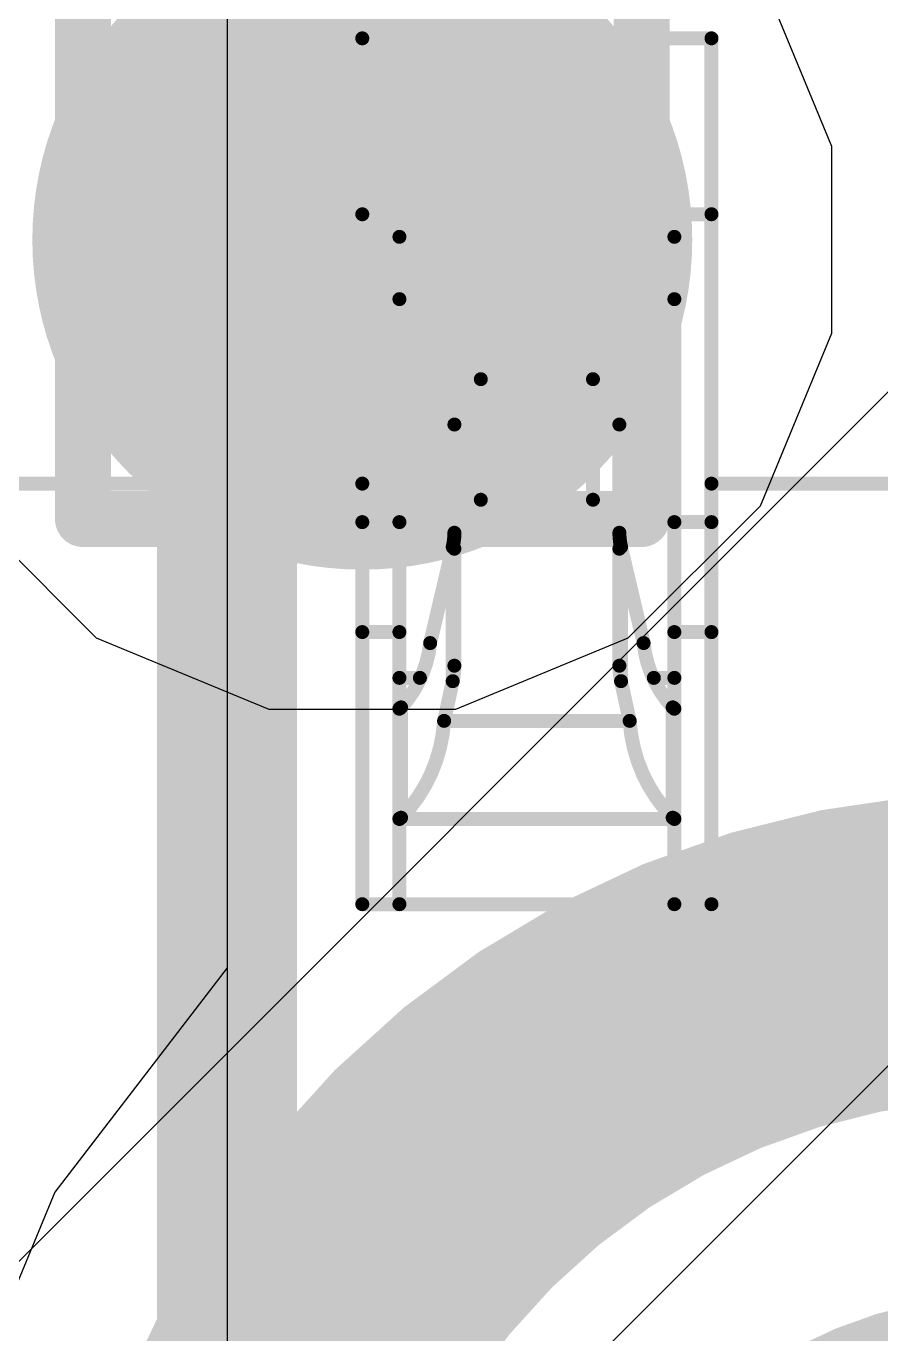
# Model space of a CAD drawing. Header units: inches. Extents: x -6 to 5433, y -4 to 5447.
# Drawn here: x 18.276 to 19.053, y 29.897 to 31.086 of the extents above; entities that cross this region are included whole.
import ezdxf

# ---------------------------------------------------------------- set-up
doc = ezdxf.new("R2010")
doc.units = ezdxf.units.IN
for name, color, linetype in [('Bottom Layer', 5, 'Continuous'), ('Bottom Overlay', 54, 'Continuous'), ('Bottom Solder', 6, 'Continuous'), ('Drill Drawing', 1, 'Continuous'), ('Ground', 16, 'Continuous'), ('Mechanical 4', 56, 'Continuous'), ('Power', 76, 'Continuous'), ('Top Layer', 1, 'Continuous'), ('Top Solder', 216, 'Continuous'), ('Via Holes', 16, 'Continuous')]:
    doc.layers.add(name, color=color, linetype=linetype)

msp = doc.modelspace()

# ---------------------------------------------------------------- hatches: boundary and pattern name
at = {"layer": 'Bottom Layer'}
h = msp.add_hatch(color=5, dxfattribs=at)
edge = h.paths.add_edge_path()
edge.add_arc((18.5811541, 30.8917086), 0.2999994, 0, 360)
at = {"layer": 'Ground'}
h = msp.add_hatch(color=16, dxfattribs=at)
edge = h.paths.add_edge_path()
edge.add_arc((18.5811541, 30.8917086), 0.2999994, 0, 360)
at = {"layer": 'Power'}
h = msp.add_hatch(color=76, dxfattribs=at)
edge = h.paths.add_edge_path()
edge.add_arc((18.5811541, 30.8917086), 0.2999994, 0, 360)
at = {"layer": 'Top Layer'}
h = msp.add_hatch(color=1, dxfattribs=at)
edge = h.paths.add_edge_path()
edge.add_arc((18.5811541, 30.8917086), 0.2999994, 0, 360)
at = {"layer": 'Via Holes'}
h = msp.add_hatch(color=7, dxfattribs=at)
edge = h.paths.add_edge_path()
edge.add_arc((18.5811541, 30.8917086), 0.1499997, 0, 360)

# ---------------------------------------------------------------- linework, layer by layer
at = {"layer": 'Bottom Layer'}
for p, q in [((18.45814698, 32.0690494), (18.45814698, 7.26905074)), ((18.45814698, 32.0690494), (18.45814698, 30.22952552)), ((18.45814698, 30.22952552), (18.30159408, 30.02550256)), ((18.30159408, 30.02550256), (18.2017797, 29.78452514))]:
    msp.add_line(p, q, dxfattribs=at)
for points in [[(18.44298064, 29.52592774, 0.2794, 0.2794, -0.9999999999999999), (19.89078064, 29.52592774, 0.2794, 0.2794, 0)], [(18.90018064, 29.52592774, 0.2794, 0.2794, -0.9999999999999999), (19.43358064, 29.52592774, 0.2794, 0.2794, 0)]]:
    msp.add_lwpolyline(points, format="xyseb", dxfattribs=at)
at = {"layer": 'Bottom Overlay'}
msp.add_lwpolyline([(18.45814698, 6.1690504, 0.127, 0.127, 0), (18.45814698, 33.16904974, 0.127, 0.127, 0)], format="xyseb", dxfattribs=at)
at = {"layer": 'Bottom Solder'}
msp.add_line((12.60441472, 24.29521684), (5432.852131479999, 5447.49311058), dxfattribs=at)
at = {"layer": 'Drill Drawing'}
for points in [[(18.3271541, 30.6377086, 0.0508, 0.0508, 0), (18.3271541, 31.1457086, 0.0508, 0.0508, 0)], [(18.8351541, 30.6377086, 0.0508, 0.0508, 0), (18.8351541, 31.1457086, 0.0508, 0.0508, 0)], [(18.4287541, 31.0441086, 0.0508, 0.0508, 0), (18.7335541, 31.0441086, 0.0508, 0.0508, 0)], [(18.4287541, 30.7393086, 0.0508, 0.0508, 0), (18.4287541, 31.0441086, 0.0508, 0.0508, 0)], [(18.7335541, 30.7393086, 0.0508, 0.0508, 0), (18.7335541, 31.0441086, 0.0508, 0.0508, 0)], [(18.4287541, 30.7393086, 0.0508, 0.0508, 0), (18.7335541, 30.7393086, 0.0508, 0.0508, 0)], [(18.3271541, 30.6377086, 0.0508, 0.0508, 0), (18.8351541, 30.6377086, 0.0508, 0.0508, 0)]]:
    msp.add_lwpolyline(points, format="xyseb", dxfattribs=at)
for points in [[(18.4160541, 31.0441086, 0.0254, 0.0254, 1), (18.4414541, 31.0441086, 0.0254, 0.0254, 1)], [(18.4160541, 31.0441086, 0.0254, 0.0254, 1), (18.4414541, 31.0441086, 0.0254, 0.0254, 1)], [(18.7208541, 31.0441086, 0.0254, 0.0254, 1), (18.7462541, 31.0441086, 0.0254, 0.0254, 1)], [(18.7208541, 31.0441086, 0.0254, 0.0254, 1), (18.7462541, 31.0441086, 0.0254, 0.0254, 1)], [(18.4160541, 30.7393086, 0.0254, 0.0254, 1), (18.4414541, 30.7393086, 0.0254, 0.0254, 1)], [(18.4160541, 30.7393086, 0.0254, 0.0254, 1), (18.4414541, 30.7393086, 0.0254, 0.0254, 1)], [(18.7208541, 30.7393086, 0.0254, 0.0254, 1), (18.7462541, 30.7393086, 0.0254, 0.0254, 1)], [(18.7208541, 30.7393086, 0.0254, 0.0254, 1), (18.7462541, 30.7393086, 0.0254, 0.0254, 1)], [(18.3144541, 30.6377086, 0.0254, 0.0254, 1), (18.3398541, 30.6377086, 0.0254, 0.0254, 1)], [(18.3144541, 30.6377086, 0.0254, 0.0254, 1), (18.3398541, 30.6377086, 0.0254, 0.0254, 1)], [(18.8224541, 30.6377086, 0.0254, 0.0254, 1), (18.8478541, 30.6377086, 0.0254, 0.0254, 1)], [(18.8224541, 30.6377086, 0.0254, 0.0254, 1), (18.8478541, 30.6377086, 0.0254, 0.0254, 1)]]:
    msp.add_lwpolyline(points, format="xyseb", close=True, dxfattribs=at)
at = {"layer": 'Mechanical 4'}
for points in [[(18.5811541, 31.07494674, 0.0127, 0.0127, 0), (18.8986541, 31.07494674, 0.0127, 0.0127, 0)], [(18.5811541, 30.28744514, 0.0127, 0.0127, 0), (18.5811541, 31.07494674, 0.0127, 0.0127, 0)], [(18.8986541, 30.66994628, 0.0127, 0.0127, 0), (18.8986541, 31.07494674, 0.0127, 0.0127, 0)], [(18.5811541, 30.91494452, 0.0127, 0.0127, 0), (18.8986541, 30.91494452, 0.0127, 0.0127, 0)], [(18.61490562, 30.89440862, 0.0127, 0.0127, 0), (18.86490512, 30.89440862, 0.0127, 0.0127, 0)], [(18.61490562, 30.28744514, 0.0127, 0.0127, 0), (18.61490562, 30.89440862, 0.0127, 0.0127, 0)], [(18.86490512, 30.28744514, 0.0127, 0.0127, 0), (18.86490512, 30.89440862, 0.0127, 0.0127, 0)], [(18.61490562, 30.83773868, 0.0127, 0.0127, 0), (18.86490512, 30.83773868, 0.0127, 0.0127, 0)], [(18.66490552, 30.72369522, 0.0127, 0.0127, -0.2473774344944057), (18.6889136, 30.76494482, 0.0127, 0.0127, 0)], [(18.68891614, 30.76494482, 0.0127, 0.0127, 0), (18.7908946, 30.76494482, 0.0127, 0.0127, 0)], [(18.68891614, 30.65528286, 0.0127, 0.0127, 0), (18.68891614, 30.76494482, 0.0127, 0.0127, 0)], [(18.7908946, 30.65528286, 0.0127, 0.0127, 0), (18.7908946, 30.76494482, 0.0127, 0.0127, 0)], [(18.79089714, 30.76494482, 0.0127, 0.0127, -0.2473774344944055), (18.81490522, 30.72369522, 0.0127, 0.0127, 0)], [(18.66490552, 30.50434844, 0.0127, 0.0127, 0), (18.66490552, 30.72369522, 0.0127, 0.0127, 0)], [(18.81490522, 30.50434844, 0.0127, 0.0127, 0), (18.81490522, 30.72369522, 0.0127, 0.0127, 0)], [(18.2636541, 30.66994628, 0.0127, 0.0127, 0), (18.5811541, 30.66994628, 0.0127, 0.0127, 0)], [(18.8986541, 30.66994628, 0.0127, 0.0127, 0), (19.2161541, 30.66994628, 0.0127, 0.0127, 0)], [(18.8986541, 30.28744514, 0.0127, 0.0127, 0), (18.8986541, 30.66994628, 0.0127, 0.0127, 0)], [(18.66490552, 30.61071348, 0.0127, 0.0127, -0.2374800627721871), (18.6889136, 30.6552854, 0.0127, 0.0127, 0)], [(18.68891614, 30.65528286, 0.0127, 0.0127, 0), (18.7908946, 30.65528286, 0.0127, 0.0127, 0)], [(18.79089714, 30.6552854, 0.0127, 0.0127, -0.2374800627721868), (18.81490522, 30.61071348, 0.0127, 0.0127, 0)], [(18.5811541, 30.63494508, 0.0127, 0.0127, 0), (18.61490562, 30.63494508, 0.0127, 0.0127, 0)], [(18.86490512, 30.63494508, 0.0127, 0.0127, 0), (18.8986541, 30.63494508, 0.0127, 0.0127, 0)], [(18.66490552, 30.62525752, 0.0127, 0.0127, -0.05786385222358645), (18.6633866, 30.61223494, 0.0127, 0.0127, 0)], [(18.81642414, 30.61223494, 0.0127, 0.0127, -0.057863852222711), (18.81490522, 30.62525752, 0.0127, 0.0127, 0)], [(18.6428634, 30.5249453, 0.0127, 0.0127, 0), (18.6633866, 30.61223494, 0.0127, 0.0127, 0)], [(18.6633866, 30.49027684, 0.0127, 0.0127, 0), (18.6633866, 30.61223494, 0.0127, 0.0127, 0)], [(18.81642414, 30.61223494, 0.0127, 0.0127, 0), (18.8369448, 30.5249453, 0.0127, 0.0127, 0)], [(18.81642414, 30.49027684, 0.0127, 0.0127, 0), (18.81642414, 30.61223494, 0.0127, 0.0127, 0)], [(18.5811541, 30.53494528, 0.0127, 0.0127, 0), (18.61490562, 30.53494528, 0.0127, 0.0127, 0)], [(18.64286594, 30.52494784, 0.0127, 0.0127, -0.1625906327552088), (18.61642454, 30.46645418, 0.0127, 0.0127, 0)], [(18.8633862, 30.46645418, 0.0127, 0.0127, -0.1625906327552086), (18.8369448, 30.52494784, 0.0127, 0.0127, 0)], [(18.86490512, 30.53494528, 0.0127, 0.0127, 0), (18.8986541, 30.53494528, 0.0127, 0.0127, 0)], [(18.66490552, 30.50434844, 0.0127, 0.0127, -0.05365793627908248), (18.6633866, 30.49027684, 0.0127, 0.0127, 0)], [(18.81642414, 30.49027684, 0.0127, 0.0127, -0.0536579362795205), (18.81490522, 30.50434844, 0.0127, 0.0127, 0)], [(18.61490562, 30.49328166, 0.0127, 0.0127, 0), (18.633567, 30.49328166, 0.0127, 0.0127, 0)], [(18.65553292, 30.45417836, 0.0127, 0.0127, 0), (18.6633866, 30.49027684, 0.0127, 0.0127, 0)], [(18.81642414, 30.49027684, 0.0127, 0.0127, 0), (18.82427782, 30.45417836, 0.0127, 0.0127, 0)], [(18.84624374, 30.49328166, 0.0127, 0.0127, 0), (18.86490512, 30.49328166, 0.0127, 0.0127, 0)], [(18.61490562, 30.46521466, 0.0127, 0.0127, -0.01102176108695667), (18.61494118, 30.46530102, 0.0127, 0.0127, 0)], [(18.61494118, 30.46530102, 0.0127, 0.0127, -0.0284044061932111), (18.6149869, 30.46538992, 0.0127, 0.0127, 0)], [(18.6149869, 30.46538992, 0.0127, 0.0127, -0.03504147046835104), (18.61505294, 30.46548644, 0.0127, 0.0127, 0)], [(18.61505294, 30.46548644, 0.0127, 0.0127, -0.03231858317960325), (18.615152, 30.46559312, 0.0127, 0.0127, 0)], [(18.615152, 30.46559312, 0.0127, 0.0127, -0.02446223681208022), (18.61528916, 30.4657125, 0.0127, 0.0127, 0)], [(18.6152917, 30.46570996, 0.0127, 0.0127, -0.013729189572901), (18.6154695, 30.46584458, 0.0127, 0.0127, 0)], [(18.6154695, 30.46584458, 0.0127, 0.0127, -0.008119992782970504), (18.61568032, 30.46598682, 0.0127, 0.0127, 0)], [(18.61567778, 30.46598936, 0.0127, 0.0127, -0.004820635651439336), (18.615914, 30.46613922, 0.0127, 0.0127, 0)], [(18.615914, 30.46613922, 0.0127, 0.0127, 0), (18.61642454, 30.46645418, 0.0127, 0.0127, 0)], [(18.61642454, 30.36607592, 0.0127, 0.0127, 0), (18.61642454, 30.46645418, 0.0127, 0.0127, 0)], [(18.8633862, 30.46645418, 0.0127, 0.0127, 0), (18.8636529, 30.46629416, 0.0127, 0.0127, 0)], [(18.8633862, 30.36607592, 0.0127, 0.0127, 0), (18.8633862, 30.46645418, 0.0127, 0.0127, 0)], [(18.8636529, 30.46629416, 0.0127, 0.0127, 0), (18.86391198, 30.46613414, 0.0127, 0.0127, 0)], [(18.86390944, 30.4661316, 0.0127, 0.0127, -0.006054857846503264), (18.8641482, 30.46598174, 0.0127, 0.0127, 0)], [(18.86415074, 30.46598428, 0.0127, 0.0127, -0.01073696922975113), (18.86435648, 30.46584204, 0.0127, 0.0127, 0)], [(18.86435648, 30.4658395, 0.0127, 0.0127, -0.01856237093899693), (18.86452158, 30.4657125, 0.0127, 0.0127, 0)], [(18.86452158, 30.46571504, 0.0127, 0.0127, -0.0233862104886047), (18.86464604, 30.4655982, 0.0127, 0.0127, 0)], [(18.86464604, 30.46559565999999, 0.0127, 0.0127, -0.05432145112284857), (18.86480606, 30.465395, 0.0127, 0.0127, 0)], [(18.8648086, 30.46539754, 0.0127, 0.0127, -0.02859688068576609), (18.86490766, 30.46521466, 0.0127, 0.0127, 0)], [(18.65553292, 30.4541809, 0.0127, 0.0127, -0.1798939642534223), (18.61642454, 30.36607592, 0.0127, 0.0127, 0)], [(18.65553292, 30.45417836, 0.0127, 0.0127, 0), (18.82427782, 30.45417836, 0.0127, 0.0127, 0)], [(18.8633862, 30.36607592, 0.0127, 0.0127, -0.1798939642534224), (18.82427782, 30.4541809, 0.0127, 0.0127, 0)], [(18.61490562, 30.36514628, 0.0127, 0.0127, -0.01323430957362823), (18.61494118, 30.36521231999999, 0.0127, 0.0127, 0)], [(18.61490562, 30.36494562, 0.0127, 0.0127, 0), (18.86490512, 30.36494562, 0.0127, 0.0127, 0)], [(18.61494118, 30.36521231999999, 0.0127, 0.0127, -0.03268862908001147), (18.6149869, 30.36528089999999, 0.0127, 0.0127, 0)], [(18.6149869, 30.36527582, 0.0127, 0.0127, -0.03744583053945977), (18.61505294, 30.36534948, 0.0127, 0.0127, 0)], [(18.61505294, 30.36534948, 0.0127, 0.0127, -0.03188120460424359), (18.615152, 30.36542822, 0.0127, 0.0127, 0)], [(18.61514946, 30.36543076, 0.0127, 0.0127, -0.02261994750402807), (18.61528916, 30.3655222, 0.0127, 0.0127, 0)], [(18.61528916, 30.36551966, 0.0127, 0.0127, -0.01220889248325348), (18.61546696, 30.36561872, 0.0127, 0.0127, 0)], [(18.61546696, 30.36561872, 0.0127, 0.0127, -0.007070305384425587), (18.61567778, 30.3657254, 0.0127, 0.0127, 0)], [(18.61567778, 30.3657254, 0.0127, 0.0127, 0), (18.615914, 30.3658397, 0.0127, 0.0127, 0)], [(18.615914, 30.3658397, 0.0127, 0.0127, 0), (18.61642454, 30.36607592, 0.0127, 0.0127, 0)], [(18.8633862, 30.36607592, 0.0127, 0.0127, 0), (18.8636529, 30.365954, 0.0127, 0.0127, 0)], [(18.8636529, 30.365954, 0.0127, 0.0127, 0), (18.86391198, 30.36583716, 0.0127, 0.0127, 0)], [(18.86391198, 30.36583716, 0.0127, 0.0127, -0.005205334039653385), (18.86415074, 30.3657254, 0.0127, 0.0127, 0)], [(18.8641482, 30.36572286, 0.0127, 0.0127, -0.009375622365539474), (18.86435394, 30.36561618, 0.0127, 0.0127, 0)], [(18.86435394, 30.36561618, 0.0127, 0.0127, -0.01668702491248913), (18.86452158, 30.36551966, 0.0127, 0.0127, 0)], [(18.86452158, 30.36551966, 0.0127, 0.0127, -0.02199391698168935), (18.86464604, 30.3654333, 0.0127, 0.0127, 0)], [(18.8646435, 30.3654333, 0.0127, 0.0127, -0.02675089161952601), (18.86473748, 30.36535456, 0.0127, 0.0127, 0)], [(18.86474002, 30.36535456, 0.0127, 0.0127, -0.0282876380968342), (18.8648086, 30.36528344, 0.0127, 0.0127, 0)], [(18.8648086, 30.36528344, 0.0127, 0.0127, -0.03260546146589819), (18.86490512, 30.36514628, 0.0127, 0.0127, 0)], [(18.5811541, 30.28744514, 0.0127, 0.0127, 0), (18.8986541, 30.28744514, 0.0127, 0.0127, 0)]]:
    msp.add_lwpolyline(points, format="xyseb", dxfattribs=at)
for points in [[(18.5779791, 31.07494674, 0.00635, 0.00635, 1), (18.5843291, 31.07494674, 0.00635, 0.00635, 1)], [(18.5779791, 31.07494674, 0.00635, 0.00635, 1), (18.5843291, 31.07494674, 0.00635, 0.00635, 1)], [(18.8954791, 31.07494674, 0.00635, 0.00635, 1), (18.9018291, 31.07494674, 0.00635, 0.00635, 1)], [(18.8954791, 31.07494674, 0.00635, 0.00635, 1), (18.9018291, 31.07494674, 0.00635, 0.00635, 1)], [(18.5779791, 30.91494452, 0.00635, 0.00635, 1), (18.5843291, 30.91494452, 0.00635, 0.00635, 1)], [(18.8954791, 30.91494452, 0.00635, 0.00635, 1), (18.9018291, 30.91494452, 0.00635, 0.00635, 1)], [(18.61173062, 30.89440862, 0.00635, 0.00635, 1), (18.61808062, 30.89440862, 0.00635, 0.00635, 1)], [(18.61173062, 30.89440862, 0.00635, 0.00635, 1), (18.61808062, 30.89440862, 0.00635, 0.00635, 1)], [(18.86173012, 30.89440862, 0.00635, 0.00635, 1), (18.86808012, 30.89440862, 0.00635, 0.00635, 1)], [(18.86173012, 30.89440862, 0.00635, 0.00635, 1), (18.86808012, 30.89440862, 0.00635, 0.00635, 1)], [(18.61173062, 30.83773868, 0.00635, 0.00635, 1), (18.61808062, 30.83773868, 0.00635, 0.00635, 1)], [(18.86173012, 30.83773868, 0.00635, 0.00635, 1), (18.86808012, 30.83773868, 0.00635, 0.00635, 1)], [(18.6857386, 30.76494482, 0.00635, 0.00635, 1), (18.6920886, 30.76494482, 0.00635, 0.00635, 1)], [(18.68574114, 30.76494482, 0.00635, 0.00635, 1), (18.69209114, 30.76494482, 0.00635, 0.00635, 1)], [(18.68574114, 30.76494482, 0.00635, 0.00635, 1), (18.69209114, 30.76494482, 0.00635, 0.00635, 1)], [(18.7877196, 30.76494482, 0.00635, 0.00635, 1), (18.7940696, 30.76494482, 0.00635, 0.00635, 1)], [(18.7877196, 30.76494482, 0.00635, 0.00635, 1), (18.7940696, 30.76494482, 0.00635, 0.00635, 1)], [(18.78772214, 30.76494482, 0.00635, 0.00635, 1), (18.79407214, 30.76494482, 0.00635, 0.00635, 1)], [(18.66173052, 30.72369522, 0.00635, 0.00635, 1), (18.66808052, 30.72369522, 0.00635, 0.00635, 1)], [(18.66173052, 30.72369522, 0.00635, 0.00635, 1), (18.66808052, 30.72369522, 0.00635, 0.00635, 1)], [(18.81173022, 30.72369522, 0.00635, 0.00635, 1), (18.81808022, 30.72369522, 0.00635, 0.00635, 1)], [(18.81173022, 30.72369522, 0.00635, 0.00635, 1), (18.81808022, 30.72369522, 0.00635, 0.00635, 1)], [(18.5779791, 30.66994628, 0.00635, 0.00635, 1), (18.5843291, 30.66994628, 0.00635, 0.00635, 1)], [(18.8954791, 30.66994628, 0.00635, 0.00635, 1), (18.9018291, 30.66994628, 0.00635, 0.00635, 1)], [(18.8954791, 30.66994628, 0.00635, 0.00635, 1), (18.9018291, 30.66994628, 0.00635, 0.00635, 1)], [(18.8954791, 30.66994628, 0.00635, 0.00635, 1), (18.9018291, 30.66994628, 0.00635, 0.00635, 1)], [(18.6857386, 30.6552854, 0.00635, 0.00635, 1), (18.6920886, 30.6552854, 0.00635, 0.00635, 1)], [(18.68574114, 30.65528286, 0.00635, 0.00635, 1), (18.69209114, 30.65528286, 0.00635, 0.00635, 1)], [(18.68574114, 30.65528286, 0.00635, 0.00635, 1), (18.69209114, 30.65528286, 0.00635, 0.00635, 1)], [(18.7877196, 30.65528286, 0.00635, 0.00635, 1), (18.7940696, 30.65528286, 0.00635, 0.00635, 1)], [(18.7877196, 30.65528286, 0.00635, 0.00635, 1), (18.7940696, 30.65528286, 0.00635, 0.00635, 1)], [(18.78772214, 30.6552854, 0.00635, 0.00635, 1), (18.79407214, 30.6552854, 0.00635, 0.00635, 1)], [(18.5779791, 30.63494508, 0.00635, 0.00635, 1), (18.5843291, 30.63494508, 0.00635, 0.00635, 1)], [(18.61173062, 30.63494508, 0.00635, 0.00635, 1), (18.61808062, 30.63494508, 0.00635, 0.00635, 1)], [(18.86173012, 30.63494508, 0.00635, 0.00635, 1), (18.86808012, 30.63494508, 0.00635, 0.00635, 1)], [(18.8954791, 30.63494508, 0.00635, 0.00635, 1), (18.9018291, 30.63494508, 0.00635, 0.00635, 1)], [(18.66173052, 30.62525752, 0.00635, 0.00635, 1), (18.66808052, 30.62525752, 0.00635, 0.00635, 1)], [(18.81173022, 30.62525752, 0.00635, 0.00635, 1), (18.81808022, 30.62525752, 0.00635, 0.00635, 1)], [(18.6602116, 30.61223494, 0.00635, 0.00635, 1), (18.6665616, 30.61223494, 0.00635, 0.00635, 1)], [(18.6602116, 30.61223494, 0.00635, 0.00635, 1), (18.6665616, 30.61223494, 0.00635, 0.00635, 1)], [(18.6602116, 30.61223494, 0.00635, 0.00635, 1), (18.6665616, 30.61223494, 0.00635, 0.00635, 1)], [(18.66173052, 30.61071348, 0.00635, 0.00635, 1), (18.66808052, 30.61071348, 0.00635, 0.00635, 1)], [(18.81173022, 30.61071348, 0.00635, 0.00635, 1), (18.81808022, 30.61071348, 0.00635, 0.00635, 1)], [(18.81324914, 30.61223494, 0.00635, 0.00635, 1), (18.81959914, 30.61223494, 0.00635, 0.00635, 1)], [(18.81324914, 30.61223494, 0.00635, 0.00635, 1), (18.81959914, 30.61223494, 0.00635, 0.00635, 1)], [(18.81324914, 30.61223494, 0.00635, 0.00635, 1), (18.81959914, 30.61223494, 0.00635, 0.00635, 1)], [(18.5779791, 30.53494528, 0.00635, 0.00635, 1), (18.5843291, 30.53494528, 0.00635, 0.00635, 1)], [(18.61173062, 30.53494528, 0.00635, 0.00635, 1), (18.61808062, 30.53494528, 0.00635, 0.00635, 1)], [(18.6396884, 30.5249453, 0.00635, 0.00635, 1), (18.6460384, 30.5249453, 0.00635, 0.00635, 1)], [(18.63969094, 30.52494784, 0.00635, 0.00635, 1), (18.64604094, 30.52494784, 0.00635, 0.00635, 1)], [(18.8337698, 30.52494784, 0.00635, 0.00635, 1), (18.8401198, 30.52494784, 0.00635, 0.00635, 1)], [(18.8337698, 30.5249453, 0.00635, 0.00635, 1), (18.8401198, 30.5249453, 0.00635, 0.00635, 1)], [(18.86173012, 30.53494528, 0.00635, 0.00635, 1), (18.86808012, 30.53494528, 0.00635, 0.00635, 1)], [(18.8954791, 30.53494528, 0.00635, 0.00635, 1), (18.9018291, 30.53494528, 0.00635, 0.00635, 1)], [(18.66173052, 30.50434844, 0.00635, 0.00635, 1), (18.66808052, 30.50434844, 0.00635, 0.00635, 1)], [(18.66173052, 30.50434844, 0.00635, 0.00635, 1), (18.66808052, 30.50434844, 0.00635, 0.00635, 1)], [(18.81173022, 30.50434844, 0.00635, 0.00635, 1), (18.81808022, 30.50434844, 0.00635, 0.00635, 1)], [(18.81173022, 30.50434844, 0.00635, 0.00635, 1), (18.81808022, 30.50434844, 0.00635, 0.00635, 1)], [(18.61173062, 30.49328166, 0.00635, 0.00635, 1), (18.61808062, 30.49328166, 0.00635, 0.00635, 1)], [(18.630392, 30.49328166, 0.00635, 0.00635, 1), (18.636742, 30.49328166, 0.00635, 0.00635, 1)], [(18.6602116, 30.49027684, 0.00635, 0.00635, 1), (18.6665616, 30.49027684, 0.00635, 0.00635, 1)], [(18.6602116, 30.49027684, 0.00635, 0.00635, 1), (18.6665616, 30.49027684, 0.00635, 0.00635, 1)], [(18.6602116, 30.49027684, 0.00635, 0.00635, 1), (18.6665616, 30.49027684, 0.00635, 0.00635, 1)], [(18.81324914, 30.49027684, 0.00635, 0.00635, 1), (18.81959914, 30.49027684, 0.00635, 0.00635, 1)], [(18.81324914, 30.49027684, 0.00635, 0.00635, 1), (18.81959914, 30.49027684, 0.00635, 0.00635, 1)], [(18.81324914, 30.49027684, 0.00635, 0.00635, 1), (18.81959914, 30.49027684, 0.00635, 0.00635, 1)], [(18.84306874, 30.49328166, 0.00635, 0.00635, 1), (18.84941874, 30.49328166, 0.00635, 0.00635, 1)], [(18.86173012, 30.49328166, 0.00635, 0.00635, 1), (18.86808012, 30.49328166, 0.00635, 0.00635, 1)], [(18.61173062, 30.46521466, 0.00635, 0.00635, 1), (18.61808062, 30.46521466, 0.00635, 0.00635, 1)], [(18.61176618, 30.46530102, 0.00635, 0.00635, 1), (18.61811618, 30.46530102, 0.00635, 0.00635, 1)], [(18.61176618, 30.46530102, 0.00635, 0.00635, 1), (18.61811618, 30.46530102, 0.00635, 0.00635, 1)], [(18.6118119, 30.46538992, 0.00635, 0.00635, 1), (18.6181619, 30.46538992, 0.00635, 0.00635, 1)], [(18.6118119, 30.46538992, 0.00635, 0.00635, 1), (18.6181619, 30.46538992, 0.00635, 0.00635, 1)], [(18.61187794, 30.46548644, 0.00635, 0.00635, 1), (18.61822794, 30.46548644, 0.00635, 0.00635, 1)], [(18.61187794, 30.46548644, 0.00635, 0.00635, 1), (18.61822794, 30.46548644, 0.00635, 0.00635, 1)], [(18.611977, 30.46559312, 0.00635, 0.00635, 1), (18.618327, 30.46559312, 0.00635, 0.00635, 1)], [(18.611977, 30.46559312, 0.00635, 0.00635, 1), (18.618327, 30.46559312, 0.00635, 0.00635, 1)], [(18.61211416, 30.4657125, 0.00635, 0.00635, 1), (18.61846416, 30.4657125, 0.00635, 0.00635, 1)], [(18.6121167, 30.46570996, 0.00635, 0.00635, 1), (18.6184667, 30.46570996, 0.00635, 0.00635, 1)], [(18.6122945, 30.46584458, 0.00635, 0.00635, 1), (18.6186445, 30.46584458, 0.00635, 0.00635, 1)], [(18.6122945, 30.46584458, 0.00635, 0.00635, 1), (18.6186445, 30.46584458, 0.00635, 0.00635, 1)], [(18.61250278, 30.46598936, 0.00635, 0.00635, 1), (18.61885278, 30.46598936, 0.00635, 0.00635, 1)], [(18.61250532, 30.46598682, 0.00635, 0.00635, 1), (18.61885532, 30.46598682, 0.00635, 0.00635, 1)], [(18.612739, 30.46613922, 0.00635, 0.00635, 1), (18.619089, 30.46613922, 0.00635, 0.00635, 1)], [(18.612739, 30.46613922, 0.00635, 0.00635, 1), (18.619089, 30.46613922, 0.00635, 0.00635, 1)], [(18.61324954, 30.46645418, 0.00635, 0.00635, 1), (18.61959954, 30.46645418, 0.00635, 0.00635, 1)], [(18.61324954, 30.46645418, 0.00635, 0.00635, 1), (18.61959954, 30.46645418, 0.00635, 0.00635, 1)], [(18.61324954, 30.46645418, 0.00635, 0.00635, 1), (18.61959954, 30.46645418, 0.00635, 0.00635, 1)], [(18.8602112, 30.46645418, 0.00635, 0.00635, 1), (18.8665612, 30.46645418, 0.00635, 0.00635, 1)], [(18.8602112, 30.46645418, 0.00635, 0.00635, 1), (18.8665612, 30.46645418, 0.00635, 0.00635, 1)], [(18.8602112, 30.46645418, 0.00635, 0.00635, 1), (18.8665612, 30.46645418, 0.00635, 0.00635, 1)], [(18.8604779, 30.46629416, 0.00635, 0.00635, 1), (18.8668279, 30.46629416, 0.00635, 0.00635, 1)], [(18.8604779, 30.46629416, 0.00635, 0.00635, 1), (18.8668279, 30.46629416, 0.00635, 0.00635, 1)], [(18.86073444, 30.4661316, 0.00635, 0.00635, 1), (18.86708444, 30.4661316, 0.00635, 0.00635, 1)], [(18.86073698, 30.46613414, 0.00635, 0.00635, 1), (18.86708698, 30.46613414, 0.00635, 0.00635, 1)], [(18.8609732, 30.46598174, 0.00635, 0.00635, 1), (18.8673232, 30.46598174, 0.00635, 0.00635, 1)], [(18.86097574, 30.46598428, 0.00635, 0.00635, 1), (18.86732574, 30.46598428, 0.00635, 0.00635, 1)], [(18.86118148, 30.46584204, 0.00635, 0.00635, 1), (18.86753148, 30.46584204, 0.00635, 0.00635, 1)], [(18.86118148, 30.4658395, 0.00635, 0.00635, 1), (18.86753148, 30.4658395, 0.00635, 0.00635, 1)], [(18.86134658, 30.46571504, 0.00635, 0.00635, 1), (18.86769658, 30.46571504, 0.00635, 0.00635, 1)], [(18.86134658, 30.4657125, 0.00635, 0.00635, 1), (18.86769658, 30.4657125, 0.00635, 0.00635, 1)], [(18.86147104, 30.4655982, 0.00635, 0.00635, 1), (18.86782104, 30.4655982, 0.00635, 0.00635, 1)], [(18.86147104, 30.46559565999999, 0.00635, 0.00635, 1), (18.86782104, 30.46559565999999, 0.00635, 0.00635, 1)], [(18.86163106, 30.465395, 0.00635, 0.00635, 1), (18.86798106, 30.465395, 0.00635, 0.00635, 1)], [(18.8616336, 30.46539754, 0.00635, 0.00635, 1), (18.8679836, 30.46539754, 0.00635, 0.00635, 1)], [(18.86173266, 30.46521466, 0.00635, 0.00635, 1), (18.86808266, 30.46521466, 0.00635, 0.00635, 1)], [(18.65235792, 30.4541809, 0.00635, 0.00635, 1), (18.65870792, 30.4541809, 0.00635, 0.00635, 1)], [(18.65235792, 30.45417836, 0.00635, 0.00635, 1), (18.65870792, 30.45417836, 0.00635, 0.00635, 1)], [(18.65235792, 30.45417836, 0.00635, 0.00635, 1), (18.65870792, 30.45417836, 0.00635, 0.00635, 1)], [(18.82110282, 30.4541809, 0.00635, 0.00635, 1), (18.82745282, 30.4541809, 0.00635, 0.00635, 1)], [(18.82110282, 30.45417836, 0.00635, 0.00635, 1), (18.82745282, 30.45417836, 0.00635, 0.00635, 1)], [(18.82110282, 30.45417836, 0.00635, 0.00635, 1), (18.82745282, 30.45417836, 0.00635, 0.00635, 1)], [(18.61173062, 30.36514628, 0.00635, 0.00635, 1), (18.61808062, 30.36514628, 0.00635, 0.00635, 1)], [(18.61173062, 30.36494562, 0.00635, 0.00635, 1), (18.61808062, 30.36494562, 0.00635, 0.00635, 1)], [(18.61176618, 30.36521231999999, 0.00635, 0.00635, 1), (18.61811618, 30.36521231999999, 0.00635, 0.00635, 1)], [(18.61176618, 30.36521231999999, 0.00635, 0.00635, 1), (18.61811618, 30.36521231999999, 0.00635, 0.00635, 1)], [(18.6118119, 30.36528089999999, 0.00635, 0.00635, 1), (18.6181619, 30.36528089999999, 0.00635, 0.00635, 1)], [(18.6118119, 30.36527582, 0.00635, 0.00635, 1), (18.6181619, 30.36527582, 0.00635, 0.00635, 1)], [(18.61187794, 30.36534948, 0.00635, 0.00635, 1), (18.61822794, 30.36534948, 0.00635, 0.00635, 1)], [(18.61187794, 30.36534948, 0.00635, 0.00635, 1), (18.61822794, 30.36534948, 0.00635, 0.00635, 1)], [(18.61197446, 30.36543076, 0.00635, 0.00635, 1), (18.61832446, 30.36543076, 0.00635, 0.00635, 1)], [(18.611977, 30.36542822, 0.00635, 0.00635, 1), (18.618327, 30.36542822, 0.00635, 0.00635, 1)], [(18.61211416, 30.3655222, 0.00635, 0.00635, 1), (18.61846416, 30.3655222, 0.00635, 0.00635, 1)], [(18.61211416, 30.36551966, 0.00635, 0.00635, 1), (18.61846416, 30.36551966, 0.00635, 0.00635, 1)], [(18.61229196, 30.36561872, 0.00635, 0.00635, 1), (18.61864196, 30.36561872, 0.00635, 0.00635, 1)], [(18.61229196, 30.36561872, 0.00635, 0.00635, 1), (18.61864196, 30.36561872, 0.00635, 0.00635, 1)], [(18.61250278, 30.3657254, 0.00635, 0.00635, 1), (18.61885278, 30.3657254, 0.00635, 0.00635, 1)], [(18.61250278, 30.3657254, 0.00635, 0.00635, 1), (18.61885278, 30.3657254, 0.00635, 0.00635, 1)], [(18.612739, 30.3658397, 0.00635, 0.00635, 1), (18.619089, 30.3658397, 0.00635, 0.00635, 1)], [(18.612739, 30.3658397, 0.00635, 0.00635, 1), (18.619089, 30.3658397, 0.00635, 0.00635, 1)], [(18.61324954, 30.36607592, 0.00635, 0.00635, 1), (18.61959954, 30.36607592, 0.00635, 0.00635, 1)], [(18.61324954, 30.36607592, 0.00635, 0.00635, 1), (18.61959954, 30.36607592, 0.00635, 0.00635, 1)], [(18.61324954, 30.36607592, 0.00635, 0.00635, 1), (18.61959954, 30.36607592, 0.00635, 0.00635, 1)], [(18.8602112, 30.36607592, 0.00635, 0.00635, 1), (18.8665612, 30.36607592, 0.00635, 0.00635, 1)], [(18.8602112, 30.36607592, 0.00635, 0.00635, 1), (18.8665612, 30.36607592, 0.00635, 0.00635, 1)], [(18.8602112, 30.36607592, 0.00635, 0.00635, 1), (18.8665612, 30.36607592, 0.00635, 0.00635, 1)], [(18.8604779, 30.365954, 0.00635, 0.00635, 1), (18.8668279, 30.365954, 0.00635, 0.00635, 1)], [(18.8604779, 30.365954, 0.00635, 0.00635, 1), (18.8668279, 30.365954, 0.00635, 0.00635, 1)], [(18.86073698, 30.36583716, 0.00635, 0.00635, 1), (18.86708698, 30.36583716, 0.00635, 0.00635, 1)], [(18.86073698, 30.36583716, 0.00635, 0.00635, 1), (18.86708698, 30.36583716, 0.00635, 0.00635, 1)], [(18.8609732, 30.36572286, 0.00635, 0.00635, 1), (18.8673232, 30.36572286, 0.00635, 0.00635, 1)], [(18.86097574, 30.3657254, 0.00635, 0.00635, 1), (18.86732574, 30.3657254, 0.00635, 0.00635, 1)], [(18.86117894, 30.36561618, 0.00635, 0.00635, 1), (18.86752894, 30.36561618, 0.00635, 0.00635, 1)], [(18.86117894, 30.36561618, 0.00635, 0.00635, 1), (18.86752894, 30.36561618, 0.00635, 0.00635, 1)], [(18.86134658, 30.36551966, 0.00635, 0.00635, 1), (18.86769658, 30.36551966, 0.00635, 0.00635, 1)], [(18.86134658, 30.36551966, 0.00635, 0.00635, 1), (18.86769658, 30.36551966, 0.00635, 0.00635, 1)], [(18.8614685, 30.3654333, 0.00635, 0.00635, 1), (18.8678185, 30.3654333, 0.00635, 0.00635, 1)], [(18.86147104, 30.3654333, 0.00635, 0.00635, 1), (18.86782104, 30.3654333, 0.00635, 0.00635, 1)], [(18.86156248, 30.36535456, 0.00635, 0.00635, 1), (18.86791248, 30.36535456, 0.00635, 0.00635, 1)], [(18.86156502, 30.36535456, 0.00635, 0.00635, 1), (18.86791502, 30.36535456, 0.00635, 0.00635, 1)], [(18.8616336, 30.36528344, 0.00635, 0.00635, 1), (18.8679836, 30.36528344, 0.00635, 0.00635, 1)], [(18.8616336, 30.36528344, 0.00635, 0.00635, 1), (18.8679836, 30.36528344, 0.00635, 0.00635, 1)], [(18.86173012, 30.36514628, 0.00635, 0.00635, 1), (18.86808012, 30.36514628, 0.00635, 0.00635, 1)], [(18.86173012, 30.36494562, 0.00635, 0.00635, 1), (18.86808012, 30.36494562, 0.00635, 0.00635, 1)], [(18.5779791, 30.28744514, 0.00635, 0.00635, 1), (18.5843291, 30.28744514, 0.00635, 0.00635, 1)], [(18.5779791, 30.28744514, 0.00635, 0.00635, 1), (18.5843291, 30.28744514, 0.00635, 0.00635, 1)], [(18.61173062, 30.28744514, 0.00635, 0.00635, 1), (18.61808062, 30.28744514, 0.00635, 0.00635, 1)], [(18.86173012, 30.28744514, 0.00635, 0.00635, 1), (18.86808012, 30.28744514, 0.00635, 0.00635, 1)], [(18.8954791, 30.28744514, 0.00635, 0.00635, 1), (18.9018291, 30.28744514, 0.00635, 0.00635, 1)], [(18.8954791, 30.28744514, 0.00635, 0.00635, 1), (18.9018291, 30.28744514, 0.00635, 0.00635, 1)]]:
    msp.add_lwpolyline(points, format="xyseb", close=True, dxfattribs=at)
at = {"layer": 'Power'}
for p, q in [((19.0081535, 30.97664366), (18.94314474, 31.13358264)), ((19.0081535, 30.80677353999999), (19.0081535, 30.97664366)), ((18.94314474, 30.64983456), (19.0081535, 30.80677353999999)), ((18.21916346, 30.64983456), (18.33928006, 30.52971796)), ((18.82302814, 30.52971796), (18.94314474, 30.64983456)), ((18.33928006, 30.52971796), (18.49621904, 30.4647092)), ((18.66608916, 30.4647092), (18.82302814, 30.52971796)), ((18.49621904, 30.4647092), (18.66608916, 30.4647092))]:
    msp.add_line(p, q, dxfattribs=at)
at = {"layer": 'Top Solder'}
msp.add_line((-3.36868262, 7.6978383), (5432.852131479999, 5447.49311058), dxfattribs=at)

doc.saveas('drawing.dxf')
